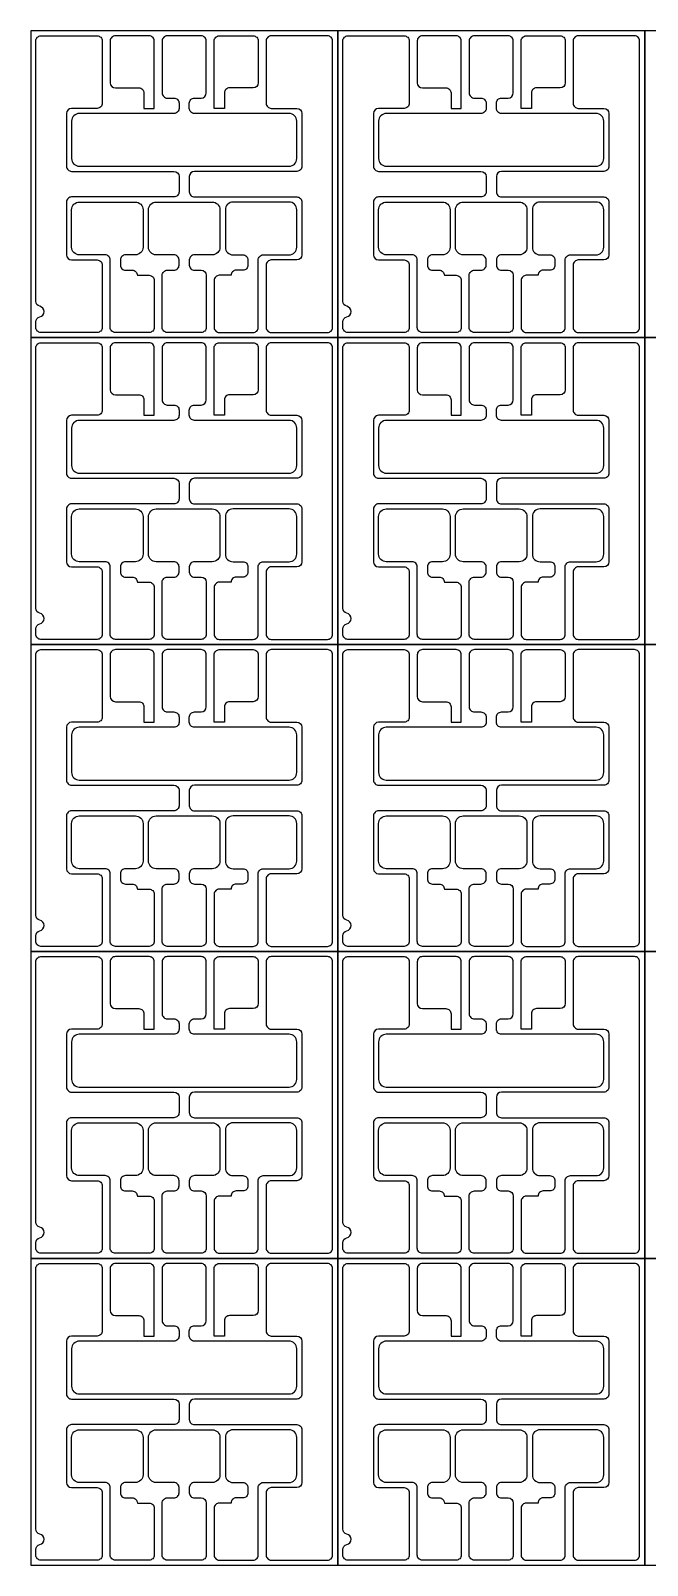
# Model space of a CAD drawing. Header units: inches. Extents: x 0 to 150, y 0 to 150.
# Drawn here: x 0 to 60.2, y 0 to 150 of the extents above; entities that cross this region are included whole.
import ezdxf

# ---------------------------------------------------------------- set-up
doc = ezdxf.new("R2010")
doc.units = ezdxf.units.IN
doc.header["$MEASUREMENT"] = 0
for name, color, linetype in [('glassOutline', 7, 'Continuous'), ('pixel-electrode-large-upper', 4, 'Continuous'), ('pixel-electrodes-small-lower', 4, 'Continuous'), ('TC-metal', 4, 'Continuous')]:
    doc.layers.add(name, color=color, linetype=linetype)

msp = doc.modelspace()

# ---------------------------------------------------------------- linework, layer by layer
at = {"layer": 'glassOutline'}
for points in [[(0, 120), (30, 120), (30, 150), (0, 150)], [(30, 120), (60, 120), (60, 150), (30, 150)], [(60, 120), (90, 120), (90, 150), (60, 150)], [(0, 90), (30, 90), (30, 120), (0, 120)], [(30, 90), (60, 90), (60, 120), (30, 120)], [(60, 90), (90, 90), (90, 120), (60, 120)], [(0, 60), (30, 60), (30, 90), (0, 90)], [(30, 60), (60, 60), (60, 90), (30, 90)], [(60, 60), (90, 60), (90, 90), (60, 90)], [(0, 30), (30, 30), (30, 60), (0, 60)], [(30, 30), (60, 30), (60, 60), (30, 60)], [(60, 30), (90, 30), (90, 60), (60, 60)], [(0, 0), (30, 0), (30, 30), (0, 30)], [(30, 0), (60, 0), (60, 30), (30, 30)], [(60, 0), (90, 0), (90, 30), (60, 30)]]:
    msp.add_lwpolyline(points, close=True, dxfattribs=at)
at = {"layer": 'pixel-electrode-large-upper'}
for points in [[(15.5, 142.41), (15.5, 142.91, -0.414214), (16, 143.41), (16.65, 143.41, 0.414213), (17.15, 143.91), (17.15, 149, 0.414214), (16.65, 149.5), (13.35, 149.5, 0.414214), (12.85, 149), (12.85, 143.91, 0.414214), (13.35, 143.41), (14, 143.41, -0.414214), (14.5, 142.91), (14.5, 142.41, -0.414214), (14, 141.91), (4.75, 141.91, 0.414214), (4, 141.16), (4, 137.5, 0.414214), (4.75, 136.75), (25.25, 136.75, 0.414214), (26, 137.5), (26, 141.16, 0.414214), (25.25, 141.91), (16, 141.91, -0.414214)], [(10.57, 144.41, -0.414214), (11.07, 143.91), (11.07, 142.41), (12.07, 142.41), (12.07, 149, 0.414214), (11.57, 149.5), (8.27, 149.5, 0.414214), (7.77, 149), (7.77, 144.91, 0.414213), (8.27, 144.41)], [(19.43, 144.41, 0.414214), (18.93, 143.91), (18.93, 142.41), (17.93, 142.41), (17.93, 149, -0.414214), (18.43, 149.5), (21.73, 149.5, -0.414214), (22.23, 149), (22.23, 144.91, -0.414213), (21.73, 144.41)], [(45.5, 142.41), (45.5, 142.91, -0.414214), (46, 143.41), (46.65, 143.41, 0.414213), (47.15, 143.91), (47.15, 149, 0.414214), (46.65, 149.5), (43.35, 149.5, 0.414214), (42.85, 149), (42.85, 143.91, 0.414214), (43.35, 143.41), (44, 143.41, -0.414214), (44.5, 142.91), (44.5, 142.41, -0.414214), (44, 141.91), (34.75, 141.91, 0.414214), (34, 141.16), (34, 137.5, 0.414214), (34.75, 136.75), (55.25, 136.75, 0.414214), (56, 137.5), (56, 141.16, 0.414214), (55.25, 141.91), (46, 141.91, -0.414214)], [(40.57, 144.41, -0.414214), (41.07, 143.91), (41.07, 142.41), (42.07, 142.41), (42.07, 149, 0.414214), (41.57, 149.5), (38.27, 149.5, 0.414214), (37.77, 149), (37.77, 144.91, 0.414213), (38.27, 144.41)], [(49.43, 144.41, 0.414214), (48.93, 143.91), (48.93, 142.41), (47.93, 142.41), (47.93, 149, -0.414214), (48.43, 149.5), (51.73, 149.5, -0.414214), (52.23, 149), (52.23, 144.91, -0.414213), (51.73, 144.41)], [(15.5, 112.41), (15.5, 112.91, -0.414214), (16, 113.41), (16.65, 113.41, 0.414213), (17.15, 113.91), (17.15, 119, 0.414214), (16.65, 119.5), (13.35, 119.5, 0.414214), (12.85, 119), (12.85, 113.91, 0.414214), (13.35, 113.41), (14, 113.41, -0.414214), (14.5, 112.91), (14.5, 112.41, -0.414214), (14, 111.91), (4.75, 111.91, 0.414214), (4, 111.16), (4, 107.5, 0.414214), (4.75, 106.75), (25.25, 106.75, 0.414214), (26, 107.5), (26, 111.16, 0.414214), (25.25, 111.91), (16, 111.91, -0.414214)], [(10.57, 114.41, -0.414214), (11.07, 113.91), (11.07, 112.41), (12.07, 112.41), (12.07, 119, 0.414214), (11.57, 119.5), (8.27, 119.5, 0.414214), (7.77, 119), (7.77, 114.91, 0.414213), (8.27, 114.41)], [(19.43, 114.41, 0.414214), (18.93, 113.91), (18.93, 112.41), (17.93, 112.41), (17.93, 119, -0.414214), (18.43, 119.5), (21.73, 119.5, -0.414214), (22.23, 119), (22.23, 114.91, -0.414213), (21.73, 114.41)], [(45.5, 112.41), (45.5, 112.91, -0.414214), (46, 113.41), (46.65, 113.41, 0.414213), (47.15, 113.91), (47.15, 119, 0.414214), (46.65, 119.5), (43.35, 119.5, 0.414214), (42.85, 119), (42.85, 113.91, 0.414214), (43.35, 113.41), (44, 113.41, -0.414214), (44.5, 112.91), (44.5, 112.41, -0.414214), (44, 111.91), (34.75, 111.91, 0.414214), (34, 111.16), (34, 107.5, 0.414214), (34.75, 106.75), (55.25, 106.75, 0.414214), (56, 107.5), (56, 111.16, 0.414214), (55.25, 111.91), (46, 111.91, -0.414214)], [(40.57, 114.41, -0.414214), (41.07, 113.91), (41.07, 112.41), (42.07, 112.41), (42.07, 119, 0.414214), (41.57, 119.5), (38.27, 119.5, 0.414214), (37.77, 119), (37.77, 114.91, 0.414213), (38.27, 114.41)], [(49.43, 114.41, 0.414214), (48.93, 113.91), (48.93, 112.41), (47.93, 112.41), (47.93, 119, -0.414214), (48.43, 119.5), (51.73, 119.5, -0.414214), (52.23, 119), (52.23, 114.91, -0.414213), (51.73, 114.41)], [(15.5, 82.41), (15.5, 82.91, -0.414214), (16, 83.41), (16.65, 83.41, 0.414213), (17.15, 83.91), (17.15, 89, 0.414214), (16.65, 89.5), (13.35, 89.5, 0.414214), (12.85, 89), (12.85, 83.91, 0.414214), (13.35, 83.41), (14, 83.41, -0.414214), (14.5, 82.91), (14.5, 82.41, -0.414214), (14, 81.91), (4.75, 81.91, 0.414214), (4, 81.16), (4, 77.5, 0.414214), (4.75, 76.75), (25.25, 76.75, 0.414214), (26, 77.5), (26, 81.16, 0.414214), (25.25, 81.91), (16, 81.91, -0.414214)], [(10.57, 84.41, -0.414214), (11.07, 83.91), (11.07, 82.41), (12.07, 82.41), (12.07, 89, 0.414214), (11.57, 89.5), (8.27, 89.5, 0.414214), (7.77, 89), (7.77, 84.91, 0.414213), (8.27, 84.41)], [(19.43, 84.41, 0.414214), (18.93, 83.91), (18.93, 82.41), (17.93, 82.41), (17.93, 89, -0.414214), (18.43, 89.5), (21.73, 89.5, -0.414214), (22.23, 89), (22.23, 84.91, -0.414213), (21.73, 84.41)], [(45.5, 82.41), (45.5, 82.91, -0.414214), (46, 83.41), (46.65, 83.41, 0.414213), (47.15, 83.91), (47.15, 89, 0.414214), (46.65, 89.5), (43.35, 89.5, 0.414214), (42.85, 89), (42.85, 83.91, 0.414214), (43.35, 83.41), (44, 83.41, -0.414214), (44.5, 82.91), (44.5, 82.41, -0.414214), (44, 81.91), (34.75, 81.91, 0.414214), (34, 81.16), (34, 77.5, 0.414214), (34.75, 76.75), (55.25, 76.75, 0.414214), (56, 77.5), (56, 81.16, 0.414214), (55.25, 81.91), (46, 81.91, -0.414214)], [(40.57, 84.41, -0.414214), (41.07, 83.91), (41.07, 82.41), (42.07, 82.41), (42.07, 89, 0.414214), (41.57, 89.5), (38.27, 89.5, 0.414214), (37.77, 89), (37.77, 84.91, 0.414213), (38.27, 84.41)], [(49.43, 84.41, 0.414214), (48.93, 83.91), (48.93, 82.41), (47.93, 82.41), (47.93, 89, -0.414214), (48.43, 89.5), (51.73, 89.5, -0.414214), (52.23, 89), (52.23, 84.91, -0.414213), (51.73, 84.41)], [(15.5, 52.41), (15.5, 52.91, -0.414214), (16, 53.41), (16.65, 53.41, 0.414213), (17.15, 53.91), (17.15, 59, 0.414214), (16.65, 59.5), (13.35, 59.5, 0.414214), (12.85, 59), (12.85, 53.91, 0.414214), (13.35, 53.41), (14, 53.41, -0.414214), (14.5, 52.91), (14.5, 52.41, -0.414214), (14, 51.91), (4.75, 51.91, 0.414214), (4, 51.16), (4, 47.5, 0.414214), (4.75, 46.75), (25.25, 46.75, 0.414214), (26, 47.5), (26, 51.16, 0.414214), (25.25, 51.91), (16, 51.91, -0.414214)], [(10.57, 54.41, -0.414214), (11.07, 53.91), (11.07, 52.41), (12.07, 52.41), (12.07, 59, 0.414214), (11.57, 59.5), (8.27, 59.5, 0.414214), (7.77, 59), (7.77, 54.91, 0.414213), (8.27, 54.41)], [(19.43, 54.41, 0.414214), (18.93, 53.91), (18.93, 52.41), (17.93, 52.41), (17.93, 59, -0.414214), (18.43, 59.5), (21.73, 59.5, -0.414214), (22.23, 59), (22.23, 54.91, -0.414213), (21.73, 54.41)], [(45.5, 52.41), (45.5, 52.91, -0.414214), (46, 53.41), (46.65, 53.41, 0.414213), (47.15, 53.91), (47.15, 59, 0.414214), (46.65, 59.5), (43.35, 59.5, 0.414214), (42.85, 59), (42.85, 53.91, 0.414214), (43.35, 53.41), (44, 53.41, -0.414214), (44.5, 52.91), (44.5, 52.41, -0.414214), (44, 51.91), (34.75, 51.91, 0.414214), (34, 51.16), (34, 47.5, 0.414214), (34.75, 46.75), (55.25, 46.75, 0.414214), (56, 47.5), (56, 51.16, 0.414214), (55.25, 51.91), (46, 51.91, -0.414214)], [(40.57, 54.41, -0.414214), (41.07, 53.91), (41.07, 52.41), (42.07, 52.41), (42.07, 59, 0.414214), (41.57, 59.5), (38.27, 59.5, 0.414214), (37.77, 59), (37.77, 54.91, 0.414213), (38.27, 54.41)], [(49.43, 54.41, 0.414214), (48.93, 53.91), (48.93, 52.41), (47.93, 52.41), (47.93, 59, -0.414214), (48.43, 59.5), (51.73, 59.5, -0.414214), (52.23, 59), (52.23, 54.91, -0.414213), (51.73, 54.41)], [(15.5, 22.41), (15.5, 22.91, -0.414214), (16, 23.41), (16.65, 23.41, 0.414213), (17.15, 23.91), (17.15, 29, 0.414214), (16.65, 29.5), (13.35, 29.5, 0.414214), (12.85, 29), (12.85, 23.91, 0.414214), (13.35, 23.41), (14, 23.41, -0.414214), (14.5, 22.91), (14.5, 22.41, -0.414214), (14, 21.91), (4.75, 21.91, 0.414214), (4, 21.16), (4, 17.5, 0.414214), (4.75, 16.75), (25.25, 16.75, 0.414214), (26, 17.5), (26, 21.16, 0.414214), (25.25, 21.91), (16, 21.91, -0.414214)], [(10.57, 24.41, -0.414214), (11.07, 23.91), (11.07, 22.41), (12.07, 22.41), (12.07, 29, 0.414214), (11.57, 29.5), (8.27, 29.5, 0.414214), (7.77, 29), (7.77, 24.91, 0.414213), (8.27, 24.41)], [(19.43, 24.41, 0.414214), (18.93, 23.91), (18.93, 22.41), (17.93, 22.41), (17.93, 29, -0.414214), (18.43, 29.5), (21.73, 29.5, -0.414214), (22.23, 29), (22.23, 24.91, -0.414213), (21.73, 24.41)], [(45.5, 22.41), (45.5, 22.91, -0.414214), (46, 23.41), (46.65, 23.41, 0.414213), (47.15, 23.91), (47.15, 29, 0.414214), (46.65, 29.5), (43.35, 29.5, 0.414214), (42.85, 29), (42.85, 23.91, 0.414214), (43.35, 23.41), (44, 23.41, -0.414214), (44.5, 22.91), (44.5, 22.41, -0.414214), (44, 21.91), (34.75, 21.91, 0.414214), (34, 21.16), (34, 17.5, 0.414214), (34.75, 16.75), (55.25, 16.75, 0.414214), (56, 17.5), (56, 21.16, 0.414214), (55.25, 21.91), (46, 21.91, -0.414214)], [(40.57, 24.41, -0.414214), (41.07, 23.91), (41.07, 22.41), (42.07, 22.41), (42.07, 29, 0.414214), (41.57, 29.5), (38.27, 29.5, 0.414214), (37.77, 29), (37.77, 24.91, 0.414213), (38.27, 24.41)], [(49.43, 24.41, 0.414214), (48.93, 23.91), (48.93, 22.41), (47.93, 22.41), (47.93, 29, -0.414214), (48.43, 29.5), (51.73, 29.5, -0.414214), (52.23, 29), (52.23, 24.91, -0.414213), (51.73, 24.41)]]:
    msp.add_lwpolyline(points, format="xyb", close=True, dxfattribs=at)
at = {"layer": 'pixel-electrodes-small-lower'}
for points in [[(9.92, 126.59, -0.414214), (10.42, 126.09), (11.57, 126.09, -0.414214), (12.07, 125.59), (12.07, 121, -0.414214), (11.57, 120.5), (8.27, 120.5, -0.414214), (7.77, 121), (7.77, 127.59, 0.414214), (7.27, 128.09), (4.75, 128.09, -0.414214), (4, 128.84), (4, 132.5, -0.414214), (4.75, 133.25), (10.23, 133.25, -0.414214), (10.98, 132.5), (10.98, 128.84, -0.414214), (10.23, 128.09), (9.27, 128.09, 0.414214), (8.77, 127.59), (8.77, 127.09, 0.414214), (9.27, 126.59)], [(15.5, 127.59), (15.5, 127.09, 0.414214), (16, 126.59), (16.65, 126.59, -0.414213), (17.15, 126.09), (17.15, 121, -0.414214), (16.65, 120.5), (13.35, 120.5, -0.414214), (12.85, 121), (12.85, 126.09, -0.414214), (13.35, 126.59), (14, 126.59, 0.414214), (14.5, 127.09), (14.5, 127.59, 0.414214), (14, 128.09), (12.26, 128.09, -0.414214), (11.51, 128.84), (11.51, 132.5, -0.414214), (12.26, 133.25), (17.74, 133.25, -0.414214), (18.49, 132.5), (18.49, 128.84, -0.414214), (17.74, 128.09), (16, 128.09, 0.414214)], [(20.08, 126.59, 0.414214), (19.58, 126.09), (18.43, 126.09, 0.414214), (17.93, 125.59), (17.93, 121, 0.414214), (18.43, 120.5), (21.73, 120.5, 0.414214), (22.23, 121), (22.23, 127.59, -0.414214), (22.73, 128.09), (25.25, 128.09, 0.414214), (26, 128.84), (26, 132.5, 0.414214), (25.25, 133.25), (19.77, 133.25, 0.414214), (19.02, 132.5), (19.02, 128.84, 0.414214), (19.77, 128.09), (20.73, 128.09, -0.414214), (21.23, 127.59), (21.23, 127.09, -0.414214), (20.73, 126.59)], [(39.92, 126.59, -0.414214), (40.42, 126.09), (41.57, 126.09, -0.414214), (42.07, 125.59), (42.07, 121, -0.414214), (41.57, 120.5), (38.27, 120.5, -0.414214), (37.77, 121), (37.77, 127.59, 0.414214), (37.27, 128.09), (34.75, 128.09, -0.414214), (34, 128.84), (34, 132.5, -0.414214), (34.75, 133.25), (40.23, 133.25, -0.414214), (40.98, 132.5), (40.98, 128.84, -0.414214), (40.23, 128.09), (39.27, 128.09, 0.414214), (38.77, 127.59), (38.77, 127.09, 0.414214), (39.27, 126.59)], [(45.5, 127.59), (45.5, 127.09, 0.414214), (46, 126.59), (46.65, 126.59, -0.414213), (47.15, 126.09), (47.15, 121, -0.414214), (46.65, 120.5), (43.35, 120.5, -0.414214), (42.85, 121), (42.85, 126.09, -0.414214), (43.35, 126.59), (44, 126.59, 0.414214), (44.5, 127.09), (44.5, 127.59, 0.414214), (44, 128.09), (42.26, 128.09, -0.414214), (41.51, 128.84), (41.51, 132.5, -0.414214), (42.26, 133.25), (47.74, 133.25, -0.414214), (48.49, 132.5), (48.49, 128.84, -0.414214), (47.74, 128.09), (46, 128.09, 0.414214)], [(50.08, 126.59, 0.414214), (49.58, 126.09), (48.43, 126.09, 0.414214), (47.93, 125.59), (47.93, 121, 0.414214), (48.43, 120.5), (51.73, 120.5, 0.414214), (52.23, 121), (52.23, 127.59, -0.414214), (52.73, 128.09), (55.25, 128.09, 0.414214), (56, 128.84), (56, 132.5, 0.414214), (55.25, 133.25), (49.77, 133.25, 0.414214), (49.02, 132.5), (49.02, 128.84, 0.414214), (49.77, 128.09), (50.73, 128.09, -0.414214), (51.23, 127.59), (51.23, 127.09, -0.414214), (50.73, 126.59)], [(9.92, 96.59, -0.414214), (10.42, 96.09), (11.57, 96.09, -0.414214), (12.07, 95.59), (12.07, 91, -0.414214), (11.57, 90.5), (8.27, 90.5, -0.414214), (7.77, 91), (7.77, 97.59, 0.414214), (7.27, 98.09), (4.75, 98.09, -0.414214), (4, 98.84), (4, 102.5, -0.414214), (4.75, 103.25), (10.23, 103.25, -0.414214), (10.98, 102.5), (10.98, 98.84, -0.414214), (10.23, 98.09), (9.27, 98.09, 0.414214), (8.77, 97.59), (8.77, 97.09, 0.414214), (9.27, 96.59)], [(15.5, 97.59), (15.5, 97.09, 0.414214), (16, 96.59), (16.65, 96.59, -0.414213), (17.15, 96.09), (17.15, 91, -0.414214), (16.65, 90.5), (13.35, 90.5, -0.414214), (12.85, 91), (12.85, 96.09, -0.414214), (13.35, 96.59), (14, 96.59, 0.414214), (14.5, 97.09), (14.5, 97.59, 0.414214), (14, 98.09), (12.26, 98.09, -0.414214), (11.51, 98.84), (11.51, 102.5, -0.414214), (12.26, 103.25), (17.74, 103.25, -0.414214), (18.49, 102.5), (18.49, 98.84, -0.414214), (17.74, 98.09), (16, 98.09, 0.414214)], [(20.08, 96.59, 0.414214), (19.58, 96.09), (18.43, 96.09, 0.414214), (17.93, 95.59), (17.93, 91, 0.414214), (18.43, 90.5), (21.73, 90.5, 0.414214), (22.23, 91), (22.23, 97.59, -0.414214), (22.73, 98.09), (25.25, 98.09, 0.414214), (26, 98.84), (26, 102.5, 0.414214), (25.25, 103.25), (19.77, 103.25, 0.414214), (19.02, 102.5), (19.02, 98.84, 0.414214), (19.77, 98.09), (20.73, 98.09, -0.414214), (21.23, 97.59), (21.23, 97.09, -0.414214), (20.73, 96.59)], [(39.92, 96.59, -0.414214), (40.42, 96.09), (41.57, 96.09, -0.414214), (42.07, 95.59), (42.07, 91, -0.414214), (41.57, 90.5), (38.27, 90.5, -0.414214), (37.77, 91), (37.77, 97.59, 0.414214), (37.27, 98.09), (34.75, 98.09, -0.414214), (34, 98.84), (34, 102.5, -0.414214), (34.75, 103.25), (40.23, 103.25, -0.414214), (40.98, 102.5), (40.98, 98.84, -0.414214), (40.23, 98.09), (39.27, 98.09, 0.414214), (38.77, 97.59), (38.77, 97.09, 0.414214), (39.27, 96.59)], [(45.5, 97.59), (45.5, 97.09, 0.414214), (46, 96.59), (46.65, 96.59, -0.414213), (47.15, 96.09), (47.15, 91, -0.414214), (46.65, 90.5), (43.35, 90.5, -0.414214), (42.85, 91), (42.85, 96.09, -0.414214), (43.35, 96.59), (44, 96.59, 0.414214), (44.5, 97.09), (44.5, 97.59, 0.414214), (44, 98.09), (42.26, 98.09, -0.414214), (41.51, 98.84), (41.51, 102.5, -0.414214), (42.26, 103.25), (47.74, 103.25, -0.414214), (48.49, 102.5), (48.49, 98.84, -0.414214), (47.74, 98.09), (46, 98.09, 0.414214)], [(50.08, 96.59, 0.414214), (49.58, 96.09), (48.43, 96.09, 0.414214), (47.93, 95.59), (47.93, 91, 0.414214), (48.43, 90.5), (51.73, 90.5, 0.414214), (52.23, 91), (52.23, 97.59, -0.414214), (52.73, 98.09), (55.25, 98.09, 0.414214), (56, 98.84), (56, 102.5, 0.414214), (55.25, 103.25), (49.77, 103.25, 0.414214), (49.02, 102.5), (49.02, 98.84, 0.414214), (49.77, 98.09), (50.73, 98.09, -0.414214), (51.23, 97.59), (51.23, 97.09, -0.414214), (50.73, 96.59)], [(9.92, 66.59, -0.414214), (10.42, 66.09), (11.57, 66.09, -0.414214), (12.07, 65.59), (12.07, 61, -0.414214), (11.57, 60.5), (8.27, 60.5, -0.414214), (7.77, 61), (7.77, 67.59, 0.414214), (7.27, 68.09), (4.75, 68.09, -0.414214), (4, 68.84), (4, 72.5, -0.414214), (4.75, 73.25), (10.23, 73.25, -0.414214), (10.98, 72.5), (10.98, 68.84, -0.414214), (10.23, 68.09), (9.27, 68.09, 0.414214), (8.77, 67.59), (8.77, 67.09, 0.414214), (9.27, 66.59)], [(15.5, 67.59), (15.5, 67.09, 0.414214), (16, 66.59), (16.65, 66.59, -0.414213), (17.15, 66.09), (17.15, 61, -0.414214), (16.65, 60.5), (13.35, 60.5, -0.414214), (12.85, 61), (12.85, 66.09, -0.414214), (13.35, 66.59), (14, 66.59, 0.414214), (14.5, 67.09), (14.5, 67.59, 0.414214), (14, 68.09), (12.26, 68.09, -0.414214), (11.51, 68.84), (11.51, 72.5, -0.414214), (12.26, 73.25), (17.74, 73.25, -0.414214), (18.49, 72.5), (18.49, 68.84, -0.414214), (17.74, 68.09), (16, 68.09, 0.414214)], [(20.08, 66.59, 0.414214), (19.58, 66.09), (18.43, 66.09, 0.414214), (17.93, 65.59), (17.93, 61, 0.414214), (18.43, 60.5), (21.73, 60.5, 0.414214), (22.23, 61), (22.23, 67.59, -0.414214), (22.73, 68.09), (25.25, 68.09, 0.414214), (26, 68.84), (26, 72.5, 0.414214), (25.25, 73.25), (19.77, 73.25, 0.414214), (19.02, 72.5), (19.02, 68.84, 0.414214), (19.77, 68.09), (20.73, 68.09, -0.414214), (21.23, 67.59), (21.23, 67.09, -0.414214), (20.73, 66.59)], [(39.92, 66.59, -0.414214), (40.42, 66.09), (41.57, 66.09, -0.414214), (42.07, 65.59), (42.07, 61, -0.414214), (41.57, 60.5), (38.27, 60.5, -0.414214), (37.77, 61), (37.77, 67.59, 0.414214), (37.27, 68.09), (34.75, 68.09, -0.414214), (34, 68.84), (34, 72.5, -0.414214), (34.75, 73.25), (40.23, 73.25, -0.414214), (40.98, 72.5), (40.98, 68.84, -0.414214), (40.23, 68.09), (39.27, 68.09, 0.414214), (38.77, 67.59), (38.77, 67.09, 0.414214), (39.27, 66.59)], [(45.5, 67.59), (45.5, 67.09, 0.414214), (46, 66.59), (46.65, 66.59, -0.414213), (47.15, 66.09), (47.15, 61, -0.414214), (46.65, 60.5), (43.35, 60.5, -0.414214), (42.85, 61), (42.85, 66.09, -0.414214), (43.35, 66.59), (44, 66.59, 0.414214), (44.5, 67.09), (44.5, 67.59, 0.414214), (44, 68.09), (42.26, 68.09, -0.414214), (41.51, 68.84), (41.51, 72.5, -0.414214), (42.26, 73.25), (47.74, 73.25, -0.414214), (48.49, 72.5), (48.49, 68.84, -0.414214), (47.74, 68.09), (46, 68.09, 0.414214)], [(50.08, 66.59, 0.414214), (49.58, 66.09), (48.43, 66.09, 0.414214), (47.93, 65.59), (47.93, 61, 0.414214), (48.43, 60.5), (51.73, 60.5, 0.414214), (52.23, 61), (52.23, 67.59, -0.414214), (52.73, 68.09), (55.25, 68.09, 0.414214), (56, 68.84), (56, 72.5, 0.414214), (55.25, 73.25), (49.77, 73.25, 0.414214), (49.02, 72.5), (49.02, 68.84, 0.414214), (49.77, 68.09), (50.73, 68.09, -0.414214), (51.23, 67.59), (51.23, 67.09, -0.414214), (50.73, 66.59)], [(9.92, 36.59, -0.414214), (10.42, 36.09), (11.57, 36.09, -0.414214), (12.07, 35.59), (12.07, 31, -0.414214), (11.57, 30.5), (8.27, 30.5, -0.414214), (7.77, 31), (7.77, 37.59, 0.414214), (7.27, 38.09), (4.75, 38.09, -0.414214), (4, 38.84), (4, 42.5, -0.414214), (4.75, 43.25), (10.23, 43.25, -0.414214), (10.98, 42.5), (10.98, 38.84, -0.414214), (10.23, 38.09), (9.27, 38.09, 0.414214), (8.77, 37.59), (8.77, 37.09, 0.414214), (9.27, 36.59)], [(15.5, 37.59), (15.5, 37.09, 0.414214), (16, 36.59), (16.65, 36.59, -0.414213), (17.15, 36.09), (17.15, 31, -0.414214), (16.65, 30.5), (13.35, 30.5, -0.414214), (12.85, 31), (12.85, 36.09, -0.414214), (13.35, 36.59), (14, 36.59, 0.414214), (14.5, 37.09), (14.5, 37.59, 0.414214), (14, 38.09), (12.26, 38.09, -0.414214), (11.51, 38.84), (11.51, 42.5, -0.414214), (12.26, 43.25), (17.74, 43.25, -0.414214), (18.49, 42.5), (18.49, 38.84, -0.414214), (17.74, 38.09), (16, 38.09, 0.414214)], [(20.08, 36.59, 0.414214), (19.58, 36.09), (18.43, 36.09, 0.414214), (17.93, 35.59), (17.93, 31, 0.414214), (18.43, 30.5), (21.73, 30.5, 0.414214), (22.23, 31), (22.23, 37.59, -0.414214), (22.73, 38.09), (25.25, 38.09, 0.414214), (26, 38.84), (26, 42.5, 0.414214), (25.25, 43.25), (19.77, 43.25, 0.414214), (19.02, 42.5), (19.02, 38.84, 0.414214), (19.77, 38.09), (20.73, 38.09, -0.414214), (21.23, 37.59), (21.23, 37.09, -0.414214), (20.73, 36.59)], [(39.92, 36.59, -0.414214), (40.42, 36.09), (41.57, 36.09, -0.414214), (42.07, 35.59), (42.07, 31, -0.414214), (41.57, 30.5), (38.27, 30.5, -0.414214), (37.77, 31), (37.77, 37.59, 0.414214), (37.27, 38.09), (34.75, 38.09, -0.414214), (34, 38.84), (34, 42.5, -0.414214), (34.75, 43.25), (40.23, 43.25, -0.414214), (40.98, 42.5), (40.98, 38.84, -0.414214), (40.23, 38.09), (39.27, 38.09, 0.414214), (38.77, 37.59), (38.77, 37.09, 0.414214), (39.27, 36.59)], [(45.5, 37.59), (45.5, 37.09, 0.414214), (46, 36.59), (46.65, 36.59, -0.414213), (47.15, 36.09), (47.15, 31, -0.414214), (46.65, 30.5), (43.35, 30.5, -0.414214), (42.85, 31), (42.85, 36.09, -0.414214), (43.35, 36.59), (44, 36.59, 0.414214), (44.5, 37.09), (44.5, 37.59, 0.414214), (44, 38.09), (42.26, 38.09, -0.414214), (41.51, 38.84), (41.51, 42.5, -0.414214), (42.26, 43.25), (47.74, 43.25, -0.414214), (48.49, 42.5), (48.49, 38.84, -0.414214), (47.74, 38.09), (46, 38.09, 0.414214)], [(50.08, 36.59, 0.414214), (49.58, 36.09), (48.43, 36.09, 0.414214), (47.93, 35.59), (47.93, 31, 0.414214), (48.43, 30.5), (51.73, 30.5, 0.414214), (52.23, 31), (52.23, 37.59, -0.414214), (52.73, 38.09), (55.25, 38.09, 0.414214), (56, 38.84), (56, 42.5, 0.414214), (55.25, 43.25), (49.77, 43.25, 0.414214), (49.02, 42.5), (49.02, 38.84, 0.414214), (49.77, 38.09), (50.73, 38.09, -0.414214), (51.23, 37.59), (51.23, 37.09, -0.414214), (50.73, 36.59)], [(9.92, 6.59, -0.414214), (10.42, 6.09), (11.57, 6.09, -0.414214), (12.07, 5.59), (12.07, 1, -0.414214), (11.57, 0.5), (8.27, 0.5, -0.414214), (7.77, 1), (7.77, 7.59, 0.414214), (7.27, 8.09), (4.75, 8.09, -0.414214), (4, 8.84), (4, 12.5, -0.414214), (4.75, 13.25), (10.23, 13.25, -0.414214), (10.98, 12.5), (10.98, 8.84, -0.414214), (10.23, 8.09), (9.27, 8.09, 0.414214), (8.77, 7.59), (8.77, 7.09, 0.414214), (9.27, 6.59)], [(15.5, 7.59), (15.5, 7.09, 0.414214), (16, 6.59), (16.65, 6.59, -0.414213), (17.15, 6.09), (17.15, 1, -0.414214), (16.65, 0.5), (13.35, 0.5, -0.414214), (12.85, 1), (12.85, 6.09, -0.414214), (13.35, 6.59), (14, 6.59, 0.414214), (14.5, 7.09), (14.5, 7.59, 0.414214), (14, 8.09), (12.26, 8.09, -0.414214), (11.51, 8.84), (11.51, 12.5, -0.414214), (12.26, 13.25), (17.74, 13.25, -0.414214), (18.49, 12.5), (18.49, 8.84, -0.414214), (17.74, 8.09), (16, 8.09, 0.414214)], [(20.08, 6.59, 0.414214), (19.58, 6.09), (18.43, 6.09, 0.414214), (17.93, 5.59), (17.93, 1, 0.414214), (18.43, 0.5), (21.73, 0.5, 0.414214), (22.23, 1), (22.23, 7.59, -0.414214), (22.73, 8.09), (25.25, 8.09, 0.414214), (26, 8.84), (26, 12.5, 0.414214), (25.25, 13.25), (19.77, 13.25, 0.414214), (19.02, 12.5), (19.02, 8.84, 0.414214), (19.77, 8.09), (20.73, 8.09, -0.414214), (21.23, 7.59), (21.23, 7.09, -0.414214), (20.73, 6.59)], [(39.92, 6.59, -0.414214), (40.42, 6.09), (41.57, 6.09, -0.414214), (42.07, 5.59), (42.07, 1, -0.414214), (41.57, 0.5), (38.27, 0.5, -0.414214), (37.77, 1), (37.77, 7.59, 0.414214), (37.27, 8.09), (34.75, 8.09, -0.414214), (34, 8.84), (34, 12.5, -0.414214), (34.75, 13.25), (40.23, 13.25, -0.414214), (40.98, 12.5), (40.98, 8.84, -0.414214), (40.23, 8.09), (39.27, 8.09, 0.414214), (38.77, 7.59), (38.77, 7.09, 0.414214), (39.27, 6.59)], [(45.5, 7.59), (45.5, 7.09, 0.414214), (46, 6.59), (46.65, 6.59, -0.414213), (47.15, 6.09), (47.15, 1, -0.414214), (46.65, 0.5), (43.35, 0.5, -0.414214), (42.85, 1), (42.85, 6.09, -0.414214), (43.35, 6.59), (44, 6.59, 0.414214), (44.5, 7.09), (44.5, 7.59, 0.414214), (44, 8.09), (42.26, 8.09, -0.414214), (41.51, 8.84), (41.51, 12.5, -0.414214), (42.26, 13.25), (47.74, 13.25, -0.414214), (48.49, 12.5), (48.49, 8.84, -0.414214), (47.74, 8.09), (46, 8.09, 0.414214)], [(50.08, 6.59, 0.414214), (49.58, 6.09), (48.43, 6.09, 0.414214), (47.93, 5.59), (47.93, 1, 0.414214), (48.43, 0.5), (51.73, 0.5, 0.414214), (52.23, 1), (52.23, 7.59, -0.414214), (52.73, 8.09), (55.25, 8.09, 0.414214), (56, 8.84), (56, 12.5, 0.414214), (55.25, 13.25), (49.77, 13.25, 0.414214), (49.02, 12.5), (49.02, 8.84, 0.414214), (49.77, 8.09), (50.73, 8.09, -0.414214), (51.23, 7.59), (51.23, 7.09, -0.414214), (50.73, 6.59)]]:
    msp.add_lwpolyline(points, format="xyb", close=True, dxfattribs=at)
at = {"layer": 'TC-metal'}
for p, q in [((6.49, 142.41), (4, 142.41)), ((36.49, 142.41), (34, 142.41)), ((6.49, 112.41), (4, 112.41)), ((36.49, 112.41), (34, 112.41)), ((6.49, 82.41), (4, 82.41)), ((36.49, 82.41), (34, 82.41)), ((6.49, 52.41), (4, 52.41)), ((36.49, 52.41), (34, 52.41)), ((6.49, 22.41), (4, 22.41)), ((36.49, 22.41), (34, 22.41))]:
    msp.add_line(p, q, dxfattribs=at)
for points in [[(14, 133.75), (4, 133.75, 0.414216), (3.5, 133.25), (3.5, 128.09, 0.414211), (4, 127.59), (6.49, 127.59, -0.414214), (6.99, 127.09), (6.99, 121, -0.414214), (6.49, 120.5), (1, 120.5, -0.414214), (0.5, 121), (0.5, 121.53, -0.352835), (0.89, 122.02, 0.806013), (0.89, 123.06, -0.352835), (0.5, 123.55), (0.5, 149, -0.414214), (1, 149.5), (6.49, 149.5, -0.414214), (6.99, 149), (6.99, 142.91, -0.414214), (6.49, 142.41), (4, 142.41, 0.414211), (3.5, 141.91), (3.5, 136.75, 0.414216), (4, 136.25), (14, 136.25, -0.414212), (14.5, 135.75), (14.5, 134.25, -0.414215), (14, 133.75)], [(16, 133.75), (26, 133.75, -0.414216), (26.5, 133.25), (26.5, 128.09, -0.414211), (26, 127.59), (23.51, 127.59, 0.414214), (23.01, 127.09), (23.01, 121, 0.414214), (23.51, 120.5), (29, 120.5, 0.414214), (29.5, 121), (29.5, 149, 0.414214), (29, 149.5), (23.51, 149.5, 0.414214), (23.01, 149), (23.01, 142.91, 0.414214), (23.51, 142.41), (26, 142.41, -0.414211), (26.5, 141.91), (26.5, 136.75, -0.414216), (26, 136.25), (16, 136.25, 0.414212), (15.5, 135.75), (15.5, 134.25, 0.414215), (16, 133.75)], [(44, 133.75), (34, 133.75, 0.414216), (33.5, 133.25), (33.5, 128.09, 0.414211), (34, 127.59), (36.49, 127.59, -0.414214), (36.99, 127.09), (36.99, 121, -0.414214), (36.49, 120.5), (31, 120.5, -0.414214), (30.5, 121), (30.5, 121.53, -0.352835), (30.89, 122.02, 0.806013), (30.89, 123.06, -0.352835), (30.5, 123.55), (30.5, 149, -0.414214), (31, 149.5), (36.49, 149.5, -0.414214), (36.99, 149), (36.99, 142.91, -0.414214), (36.49, 142.41), (34, 142.41, 0.414211), (33.5, 141.91), (33.5, 136.75, 0.414216), (34, 136.25), (44, 136.25, -0.414212), (44.5, 135.75), (44.5, 134.25, -0.414215), (44, 133.75)], [(46, 133.75), (56, 133.75, -0.414216), (56.5, 133.25), (56.5, 128.09, -0.414211), (56, 127.59), (53.51, 127.59, 0.414214), (53.01, 127.09), (53.01, 121, 0.414214), (53.51, 120.5), (59, 120.5, 0.414214), (59.5, 121), (59.5, 149, 0.414214), (59, 149.5), (53.51, 149.5, 0.414214), (53.01, 149), (53.01, 142.91, 0.414214), (53.51, 142.41), (56, 142.41, -0.414211), (56.5, 141.91), (56.5, 136.75, -0.414216), (56, 136.25), (46, 136.25, 0.414212), (45.5, 135.75), (45.5, 134.25, 0.414215), (46, 133.75)], [(14, 103.75), (4, 103.75, 0.414216), (3.5, 103.25), (3.5, 98.09, 0.414211), (4, 97.59), (6.49, 97.59, -0.414214), (6.99, 97.09), (6.99, 91, -0.414214), (6.49, 90.5), (1, 90.5, -0.414214), (0.5, 91), (0.5, 91.53, -0.352835), (0.89, 92.02, 0.806013), (0.89, 93.06, -0.352835), (0.5, 93.55), (0.5, 119, -0.414214), (1, 119.5), (6.49, 119.5, -0.414214), (6.99, 119), (6.99, 112.91, -0.414214), (6.49, 112.41), (4, 112.41, 0.414211), (3.5, 111.91), (3.5, 106.75, 0.414216), (4, 106.25), (14, 106.25, -0.414212), (14.5, 105.75), (14.5, 104.25, -0.414215), (14, 103.75)], [(16, 103.75), (26, 103.75, -0.414216), (26.5, 103.25), (26.5, 98.09, -0.414211), (26, 97.59), (23.51, 97.59, 0.414214), (23.01, 97.09), (23.01, 91, 0.414214), (23.51, 90.5), (29, 90.5, 0.414214), (29.5, 91), (29.5, 119, 0.414214), (29, 119.5), (23.51, 119.5, 0.414214), (23.01, 119), (23.01, 112.91, 0.414214), (23.51, 112.41), (26, 112.41, -0.414211), (26.5, 111.91), (26.5, 106.75, -0.414216), (26, 106.25), (16, 106.25, 0.414212), (15.5, 105.75), (15.5, 104.25, 0.414215), (16, 103.75)], [(44, 103.75), (34, 103.75, 0.414216), (33.5, 103.25), (33.5, 98.09, 0.414211), (34, 97.59), (36.49, 97.59, -0.414214), (36.99, 97.09), (36.99, 91, -0.414214), (36.49, 90.5), (31, 90.5, -0.414214), (30.5, 91), (30.5, 91.53, -0.352835), (30.89, 92.02, 0.806013), (30.89, 93.06, -0.352835), (30.5, 93.55), (30.5, 119, -0.414214), (31, 119.5), (36.49, 119.5, -0.414214), (36.99, 119), (36.99, 112.91, -0.414214), (36.49, 112.41), (34, 112.41, 0.414211), (33.5, 111.91), (33.5, 106.75, 0.414216), (34, 106.25), (44, 106.25, -0.414212), (44.5, 105.75), (44.5, 104.25, -0.414215), (44, 103.75)], [(46, 103.75), (56, 103.75, -0.414216), (56.5, 103.25), (56.5, 98.09, -0.414211), (56, 97.59), (53.51, 97.59, 0.414214), (53.01, 97.09), (53.01, 91, 0.414214), (53.51, 90.5), (59, 90.5, 0.414214), (59.5, 91), (59.5, 119, 0.414214), (59, 119.5), (53.51, 119.5, 0.414214), (53.01, 119), (53.01, 112.91, 0.414214), (53.51, 112.41), (56, 112.41, -0.414211), (56.5, 111.91), (56.5, 106.75, -0.414216), (56, 106.25), (46, 106.25, 0.414212), (45.5, 105.75), (45.5, 104.25, 0.414215), (46, 103.75)], [(14, 73.75), (4, 73.75, 0.414216), (3.5, 73.25), (3.5, 68.09, 0.414211), (4, 67.59), (6.49, 67.59, -0.414214), (6.99, 67.09), (6.99, 61, -0.414214), (6.49, 60.5), (1, 60.5, -0.414214), (0.5, 61), (0.5, 61.53, -0.352835), (0.89, 62.02, 0.806013), (0.89, 63.06, -0.352835), (0.5, 63.55), (0.5, 89, -0.414214), (1, 89.5), (6.49, 89.5, -0.414214), (6.99, 89), (6.99, 82.91, -0.414214), (6.49, 82.41), (4, 82.41, 0.414211), (3.5, 81.91), (3.5, 76.75, 0.414216), (4, 76.25), (14, 76.25, -0.414212), (14.5, 75.75), (14.5, 74.25, -0.414215), (14, 73.75)], [(16, 73.75), (26, 73.75, -0.414216), (26.5, 73.25), (26.5, 68.09, -0.414211), (26, 67.59), (23.51, 67.59, 0.414214), (23.01, 67.09), (23.01, 61, 0.414214), (23.51, 60.5), (29, 60.5, 0.414214), (29.5, 61), (29.5, 89, 0.414214), (29, 89.5), (23.51, 89.5, 0.414214), (23.01, 89), (23.01, 82.91, 0.414214), (23.51, 82.41), (26, 82.41, -0.414211), (26.5, 81.91), (26.5, 76.75, -0.414216), (26, 76.25), (16, 76.25, 0.414212), (15.5, 75.75), (15.5, 74.25, 0.414215), (16, 73.75)], [(44, 73.75), (34, 73.75, 0.414216), (33.5, 73.25), (33.5, 68.09, 0.414211), (34, 67.59), (36.49, 67.59, -0.414214), (36.99, 67.09), (36.99, 61, -0.414214), (36.49, 60.5), (31, 60.5, -0.414214), (30.5, 61), (30.5, 61.53, -0.352835), (30.89, 62.02, 0.806013), (30.89, 63.06, -0.352835), (30.5, 63.55), (30.5, 89, -0.414214), (31, 89.5), (36.49, 89.5, -0.414214), (36.99, 89), (36.99, 82.91, -0.414214), (36.49, 82.41), (34, 82.41, 0.414211), (33.5, 81.91), (33.5, 76.75, 0.414216), (34, 76.25), (44, 76.25, -0.414212), (44.5, 75.75), (44.5, 74.25, -0.414215), (44, 73.75)], [(46, 73.75), (56, 73.75, -0.414216), (56.5, 73.25), (56.5, 68.09, -0.414211), (56, 67.59), (53.51, 67.59, 0.414214), (53.01, 67.09), (53.01, 61, 0.414214), (53.51, 60.5), (59, 60.5, 0.414214), (59.5, 61), (59.5, 89, 0.414214), (59, 89.5), (53.51, 89.5, 0.414214), (53.01, 89), (53.01, 82.91, 0.414214), (53.51, 82.41), (56, 82.41, -0.414211), (56.5, 81.91), (56.5, 76.75, -0.414216), (56, 76.25), (46, 76.25, 0.414212), (45.5, 75.75), (45.5, 74.25, 0.414215), (46, 73.75)], [(14, 43.75), (4, 43.75, 0.414216), (3.5, 43.25), (3.5, 38.09, 0.414211), (4, 37.59), (6.49, 37.59, -0.414214), (6.99, 37.09), (6.99, 31, -0.414214), (6.49, 30.5), (1, 30.5, -0.414214), (0.5, 31), (0.5, 31.53, -0.352835), (0.89, 32.02, 0.806013), (0.89, 33.06, -0.352835), (0.5, 33.55), (0.5, 59, -0.414214), (1, 59.5), (6.49, 59.5, -0.414214), (6.99, 59), (6.99, 52.91, -0.414214), (6.49, 52.41), (4, 52.41, 0.414211), (3.5, 51.91), (3.5, 46.75, 0.414216), (4, 46.25), (14, 46.25, -0.414212), (14.5, 45.75), (14.5, 44.25, -0.414215), (14, 43.75)], [(16, 43.75), (26, 43.75, -0.414216), (26.5, 43.25), (26.5, 38.09, -0.414211), (26, 37.59), (23.51, 37.59, 0.414214), (23.01, 37.09), (23.01, 31, 0.414214), (23.51, 30.5), (29, 30.5, 0.414214), (29.5, 31), (29.5, 59, 0.414214), (29, 59.5), (23.51, 59.5, 0.414214), (23.01, 59), (23.01, 52.91, 0.414214), (23.51, 52.41), (26, 52.41, -0.414211), (26.5, 51.91), (26.5, 46.75, -0.414216), (26, 46.25), (16, 46.25, 0.414212), (15.5, 45.75), (15.5, 44.25, 0.414215), (16, 43.75)], [(44, 43.75), (34, 43.75, 0.414216), (33.5, 43.25), (33.5, 38.09, 0.414211), (34, 37.59), (36.49, 37.59, -0.414214), (36.99, 37.09), (36.99, 31, -0.414214), (36.49, 30.5), (31, 30.5, -0.414214), (30.5, 31), (30.5, 31.53, -0.352835), (30.89, 32.02, 0.806013), (30.89, 33.06, -0.352835), (30.5, 33.55), (30.5, 59, -0.414214), (31, 59.5), (36.49, 59.5, -0.414214), (36.99, 59), (36.99, 52.91, -0.414214), (36.49, 52.41), (34, 52.41, 0.414211), (33.5, 51.91), (33.5, 46.75, 0.414216), (34, 46.25), (44, 46.25, -0.414212), (44.5, 45.75), (44.5, 44.25, -0.414215), (44, 43.75)], [(46, 43.75), (56, 43.75, -0.414216), (56.5, 43.25), (56.5, 38.09, -0.414211), (56, 37.59), (53.51, 37.59, 0.414214), (53.01, 37.09), (53.01, 31, 0.414214), (53.51, 30.5), (59, 30.5, 0.414214), (59.5, 31), (59.5, 59, 0.414214), (59, 59.5), (53.51, 59.5, 0.414214), (53.01, 59), (53.01, 52.91, 0.414214), (53.51, 52.41), (56, 52.41, -0.414211), (56.5, 51.91), (56.5, 46.75, -0.414216), (56, 46.25), (46, 46.25, 0.414212), (45.5, 45.75), (45.5, 44.25, 0.414215), (46, 43.75)], [(14, 13.75), (4, 13.75, 0.414216), (3.5, 13.25), (3.5, 8.09, 0.414211), (4, 7.59), (6.49, 7.59, -0.414214), (6.99, 7.09), (6.99, 1, -0.414214), (6.49, 0.5), (1, 0.5, -0.414214), (0.5, 1), (0.5, 1.53, -0.352835), (0.89, 2.02, 0.806013), (0.89, 3.06, -0.352835), (0.5, 3.55), (0.5, 29, -0.414214), (1, 29.5), (6.49, 29.5, -0.414214), (6.99, 29), (6.99, 22.91, -0.414214), (6.49, 22.41), (4, 22.41, 0.414211), (3.5, 21.91), (3.5, 16.75, 0.414216), (4, 16.25), (14, 16.25, -0.414212), (14.5, 15.75), (14.5, 14.25, -0.414215), (14, 13.75)], [(16, 13.75), (26, 13.75, -0.414216), (26.5, 13.25), (26.5, 8.09, -0.414211), (26, 7.59), (23.51, 7.59, 0.414214), (23.01, 7.09), (23.01, 1, 0.414214), (23.51, 0.5), (29, 0.5, 0.414214), (29.5, 1), (29.5, 29, 0.414214), (29, 29.5), (23.51, 29.5, 0.414214), (23.01, 29), (23.01, 22.91, 0.414214), (23.51, 22.41), (26, 22.41, -0.414211), (26.5, 21.91), (26.5, 16.75, -0.414216), (26, 16.25), (16, 16.25, 0.414212), (15.5, 15.75), (15.5, 14.25, 0.414215), (16, 13.75)], [(44, 13.75), (34, 13.75, 0.414216), (33.5, 13.25), (33.5, 8.09, 0.414211), (34, 7.59), (36.49, 7.59, -0.414214), (36.99, 7.09), (36.99, 1, -0.414214), (36.49, 0.5), (31, 0.5, -0.414214), (30.5, 1), (30.5, 1.53, -0.352835), (30.89, 2.02, 0.806013), (30.89, 3.06, -0.352835), (30.5, 3.55), (30.5, 29, -0.414214), (31, 29.5), (36.49, 29.5, -0.414214), (36.99, 29), (36.99, 22.91, -0.414214), (36.49, 22.41), (34, 22.41, 0.414211), (33.5, 21.91), (33.5, 16.75, 0.414216), (34, 16.25), (44, 16.25, -0.414212), (44.5, 15.75), (44.5, 14.25, -0.414215), (44, 13.75)], [(46, 13.75), (56, 13.75, -0.414216), (56.5, 13.25), (56.5, 8.09, -0.414211), (56, 7.59), (53.51, 7.59, 0.414214), (53.01, 7.09), (53.01, 1, 0.414214), (53.51, 0.5), (59, 0.5, 0.414214), (59.5, 1), (59.5, 29, 0.414214), (59, 29.5), (53.51, 29.5, 0.414214), (53.01, 29), (53.01, 22.91, 0.414214), (53.51, 22.41), (56, 22.41, -0.414211), (56.5, 21.91), (56.5, 16.75, -0.414216), (56, 16.25), (46, 16.25, 0.414212), (45.5, 15.75), (45.5, 14.25, 0.414215), (46, 13.75)]]:
    msp.add_lwpolyline(points, format="xyb", dxfattribs=at)

doc.saveas('drawing.dxf')
